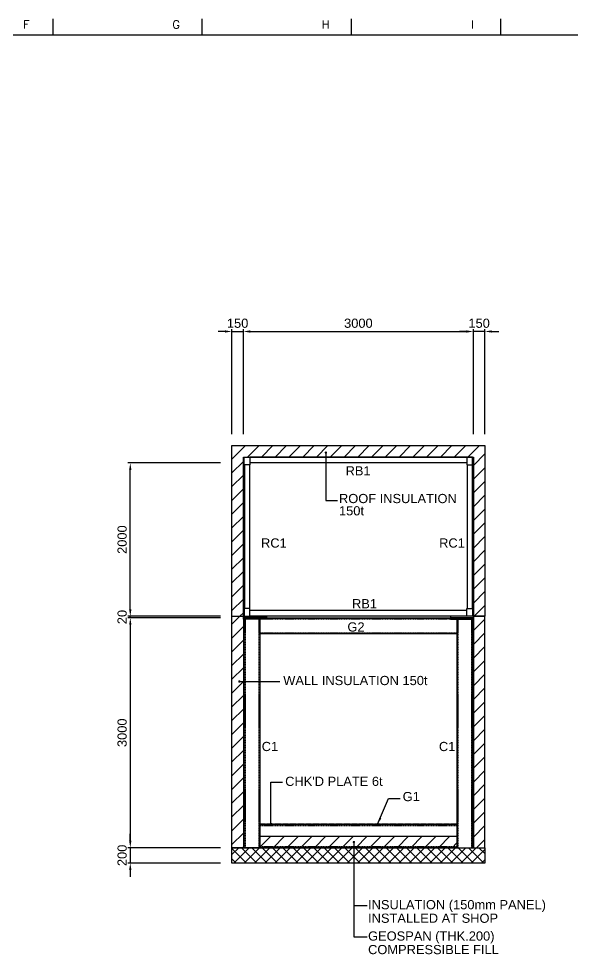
# Model space of a CAD drawing. Header units: millimetres. Extents: x 376548 to 485787, y -156716 to -17718.
# Drawn here: x 434490 to 441710, y -55468 to -43260 of the extents above; entities that cross this region are included whole.
import ezdxf
from ezdxf.enums import TextEntityAlignment as Align

# ---------------------------------------------------------------- set-up
doc = ezdxf.new("R2010")
doc.units = ezdxf.units.MM
doc.header["$LTSCALE"] = 2
doc.linetypes.add('CENTER', pattern=[2, 1.25, -0.25, 0.25, -0.25])
doc.linetypes.add('HIDDEN', pattern=[0.375, 0.25, -0.125])
doc.layers.get('Defpoints').update_dxf_attribs({"color": 250})
for name, color, linetype in [('#20_GR', 3, 'Continuous'), ('C_CEN', 1, 'CENTER'), ('C_COLUMN-01', 2, 'Continuous'), ('C_DIM', 7, 'Continuous'), ('C_GIRDER', 2, 'Continuous'), ('C_TEXT_01', 2, 'Continuous'), ('finish', 1, 'Continuous'), ('TAN-TIT', 30, 'Continuous')]:
    doc.layers.add(name, color=color, linetype=linetype)
doc.styles.add('Arial', font='arial.ttf')
doc.styles.add('COM', font='COMPLEX', dxfattribs={"height": 5})
doc.dimstyles.new('일반도면_0020', dxfattribs={"dimtxt": 80, "dimasz": 60, "dimexe": 20, "dimexo": 100, "dimgap": 30, "dimtad": 1, "dimdec": 0, "dimzin": 0, "dimdsep": 46, "dimtxsty": 'Arial', "dimcen": -100, "dimclrd": 7, "dimclre": 7, "dimclrt": 2, "dimadec": 8, "dimazin": 0, "dimtfac": 1, "dimtdec": 0, "dimtix": 1, "dimtmove": 2, "dimatfit": 3, "dimfxl": 1, "dimtolj": 1, "dimtzin": 0, "dimarcsym": 0})
doc.dimstyles.new('일반도면_0030', dxfattribs={"dimtxt": 120, "dimasz": 90, "dimexe": 30, "dimexo": 150, "dimgap": 45, "dimtad": 1, "dimdec": 0, "dimzin": 0, "dimdsep": 46, "dimtxsty": 'Arial', "dimcen": -150, "dimclrd": 7, "dimclre": 7, "dimclrt": 2, "dimadec": 8, "dimazin": 0, "dimtfac": 1, "dimtdec": 0, "dimtix": 1, "dimtmove": 2, "dimatfit": 3, "dimfxl": 1, "dimtolj": 1, "dimtzin": 0, "dimarcsym": 0})
pattern_1 = [(45, (-625.3, 5575.59), (-89.80256, 89.80256), [])]

# ---------------------------------------------------------------- blocks, each defined once
blk = doc.blocks.new('BORDER')
at = {"layer": 'TAN-TIT'}
for p, q in [((8284.8, 16468), (8284.8, 16612.2)), ((9582.7, 16468), (9582.7, 16612.2)), ((10880.6, 16468), (10880.6, 16612.2)), ((12178.4, 16468), (12178.4, 16612.2)), ((23282.3, 16468), (497.7, 16468))]:
    blk.add_line(p, q, dxfattribs=at)
at = {"layer": 'TAN-TIT', "style": 'COM'}
for s, p in [('F', (8025.3, 16525.7)), ('G', (9323.1, 16525.7)), ('H', (10621, 16525.7)), ('I', (11918.8, 16525.7))]:
    blk.add_text(s, height=72.1, dxfattribs=at).set_placement(p)
blk = doc.blocks.new('*D342')
at = {"layer": 'C_DIM', "color": 7, "lineweight": -2, "transparency": 16777216}
for p, q in [((437120, -51077), (435915, -51077)), ((435945, -51167), (435945, -53987)), ((437120, -54077), (435915, -54077))]:
    blk.add_line(p, q, dxfattribs=at)
at = {"layer": 'C_DIM', "color": 7, "transparency": 16777216}
for points in [[(435930, -51167), (435960, -51167), (435945, -51077)], [(435930, -53987), (435960, -53987), (435945, -54077)]]:
    blk.add_solid(points, dxfattribs=at)
at = {"layer": 'Defpoints', "color": 0, "transparency": 16777216}
for p in [(437270, -51077), (435945, -54077), (437270, -54077)]:
    blk.add_point(p, dxfattribs=at)
at = {"layer": 'C_DIM', "color": 2, "transparency": 16777216, "insert": (435839, -52577), "char_height": 120, "attachment_point": 5, "rotation": 90, "style": 'Arial'}
blk.add_mtext('\\A1;3000', dxfattribs=at)
blk = doc.blocks.new('*D343')
at = {"layer": 'C_DIM', "color": 7, "lineweight": -2, "transparency": 16777216}
for p, q in [((435945, -50967), (435945, -50877)), ((437120, -51057), (435915, -51057)), ((437120, -51077), (435915, -51077)), ((435945, -51077), (435945, -51057)), ((435945, -51167), (435945, -51257))]:
    blk.add_line(p, q, dxfattribs=at)
at = {"layer": 'C_DIM', "color": 7, "transparency": 16777216}
for points in [[(435930, -50967), (435960, -50967), (435945, -51057)], [(435930, -51167), (435960, -51167), (435945, -51077)]]:
    blk.add_solid(points, dxfattribs=at)
at = {"layer": 'Defpoints', "color": 0, "transparency": 16777216}
for p in [(435945, -51057), (437270, -51057), (437270, -51077)]:
    blk.add_point(p, dxfattribs=at)
at = {"layer": 'C_DIM', "color": 2, "transparency": 16777216, "insert": (435839, -51067), "char_height": 120, "attachment_point": 5, "rotation": 90, "style": 'Arial'}
blk.add_mtext('\\A1;20', dxfattribs=at)
blk = doc.blocks.new('*D193')
at = {"layer": 'C_DIM', "color": 7, "lineweight": -2, "transparency": 16777216}
for p, q in [((435945, -53987), (435945, -53897)), ((437120, -54077), (435915, -54077)), ((435945, -54077), (435945, -54277)), ((437120, -54277), (435915, -54277)), ((435945, -54367), (435945, -54457))]:
    blk.add_line(p, q, dxfattribs=at)
at = {"layer": 'C_DIM', "color": 7, "transparency": 16777216}
for points in [[(435930, -53987), (435960, -53987), (435945, -54077)], [(435930, -54367), (435960, -54367), (435945, -54277)]]:
    blk.add_solid(points, dxfattribs=at)
at = {"layer": 'Defpoints', "color": 0, "transparency": 16777216}
for p in [(437270, -54077), (435945, -54277), (437270, -54277)]:
    blk.add_point(p, dxfattribs=at)
at = {"layer": 'C_DIM', "color": 2, "transparency": 16777216, "insert": (435839, -54177), "char_height": 120, "attachment_point": 5, "rotation": 90, "style": 'Arial'}
blk.add_mtext('\\A1;200', dxfattribs=at)
blk = doc.blocks.new('*D35')
at = {"layer": 'C_DIM', "color": 7, "lineweight": -2, "transparency": 16777216}
for p, q in [((437420, -48681), (437420, -47311)), ((437510, -47341), (440330, -47341)), ((440420, -48681), (440420, -47311))]:
    blk.add_line(p, q, dxfattribs=at)
at = {"layer": 'C_DIM', "color": 7, "transparency": 16777216}
for points in [[(437510, -47326), (437510, -47356), (437420, -47341)], [(440330, -47326), (440330, -47356), (440420, -47341)]]:
    blk.add_solid(points, dxfattribs=at)
at = {"layer": 'Defpoints', "color": 0, "transparency": 16777216}
for p in [(440420, -47341), (437420, -48831), (440420, -48831)]:
    blk.add_point(p, dxfattribs=at)
at = {"layer": 'C_DIM', "color": 2, "transparency": 16777216, "insert": (438920, -47234), "char_height": 120, "attachment_point": 5, "style": 'Arial'}
blk.add_mtext('\\A1;3000', dxfattribs=at)
blk = doc.blocks.new('*D36')
at = {"layer": 'C_DIM', "color": 7, "lineweight": -2, "transparency": 16777216}
for p, q in [((437180, -47341), (437090, -47341)), ((437270, -48681), (437270, -47311)), ((437270, -47341), (437420, -47341)), ((437420, -48681), (437420, -47311)), ((437510, -47341), (437600, -47341))]:
    blk.add_line(p, q, dxfattribs=at)
at = {"layer": 'C_DIM', "color": 7, "transparency": 16777216}
for points in [[(437180, -47326), (437180, -47356), (437270, -47341)], [(437510, -47326), (437510, -47356), (437420, -47341)]]:
    blk.add_solid(points, dxfattribs=at)
at = {"layer": 'Defpoints', "color": 0, "transparency": 16777216}
for p in [(437420, -47341), (437270, -48831), (437420, -48831)]:
    blk.add_point(p, dxfattribs=at)
at = {"layer": 'C_DIM', "color": 2, "transparency": 16777216, "insert": (437345, -47234), "char_height": 120, "attachment_point": 5, "style": 'Arial'}
blk.add_mtext('\\A1;150', dxfattribs=at)
blk = doc.blocks.new('*D37')
at = {"layer": 'C_DIM', "color": 7, "lineweight": -2, "transparency": 16777216}
for p, q in [((440330, -47341), (440240, -47341)), ((440420, -48681), (440420, -47311)), ((440570, -47341), (440420, -47341)), ((440570, -48681), (440570, -47311)), ((440660, -47341), (440750, -47341))]:
    blk.add_line(p, q, dxfattribs=at)
at = {"layer": 'C_DIM', "color": 7, "transparency": 16777216}
for points in [[(440330, -47326), (440330, -47356), (440420, -47341)], [(440660, -47326), (440660, -47356), (440570, -47341)]]:
    blk.add_solid(points, dxfattribs=at)
at = {"layer": 'Defpoints', "color": 0, "transparency": 16777216}
for p in [(440420, -47341), (440420, -48831), (440570, -48831)]:
    blk.add_point(p, dxfattribs=at)
at = {"layer": 'C_DIM', "color": 2, "transparency": 16777216, "insert": (440495, -47234), "char_height": 120, "attachment_point": 5, "style": 'Arial'}
blk.add_mtext('\\A1;150', dxfattribs=at)
blk = doc.blocks.new('*D38')
at = {"layer": 'C_DIM', "color": 7, "lineweight": -2, "transparency": 16777216}
for p, q in [((437120, -49057), (435915, -49057)), ((435945, -50967), (435945, -49147)), ((437120, -51057), (435915, -51057))]:
    blk.add_line(p, q, dxfattribs=at)
at = {"layer": 'C_DIM', "color": 7, "transparency": 16777216}
for points in [[(435930, -49147), (435960, -49147), (435945, -49057)], [(435930, -50967), (435960, -50967), (435945, -51057)]]:
    blk.add_solid(points, dxfattribs=at)
at = {"layer": 'Defpoints', "color": 0, "transparency": 16777216}
for p in [(435945, -49057), (437270, -49057), (437270, -51057)]:
    blk.add_point(p, dxfattribs=at)
at = {"layer": 'C_DIM', "color": 2, "transparency": 16777216, "insert": (435839, -50057), "char_height": 120, "attachment_point": 5, "rotation": 90, "style": 'Arial'}
blk.add_mtext('\\A1;2000', dxfattribs=at)

msp = doc.modelspace()

# ---------------------------------------------------------------- hatches: boundary and pattern name
at = {"layer": 'C_GIRDER'}
h = msp.add_hatch(dxfattribs=at)
h.set_pattern_fill('ANSI37', color=1, scale=30)
h.set_pattern_definition([(45, (-98205.78, -20921.83), (-67.351921, 67.351921), []), (135, (-98205.78, -20921.83), (-67.351921, -67.351921), [])])
h.paths.add_polyline_path([(440570.2, -54276.7), (440570.2, -54076.7), (437270.2, -54076.7), (437270.2, -54276.7)])
at = {"layer": 'finish'}
h = msp.add_hatch(dxfattribs=at)
h.set_pattern_fill('ANSI31', color=256, scale=40, style=0)
h.set_pattern_definition(pattern_1)
h.paths.add_polyline_path([(437270.2, -51056.7), (437420.2, -51056.7), (437420.2, -48980.5), (440420.2, -48980.5), (440420.2, -51056.7), (440570.2, -51056.7), (440570.2, -48830.5), (437270.2, -48830.5)])
h = msp.add_hatch(dxfattribs=at)
h.set_pattern_fill('ANSI31', color=256, scale=40, style=0)
h.set_pattern_definition(pattern_1)
h.paths.add_polyline_path([(437420.2, -51056.7), (437270.2, -51056.7), (437270.2, -54076.7), (437420.2, -54076.7)])
h.paths.add_polyline_path([(440570.2, -51056.7), (440420.2, -51056.7), (440420.2, -51076.7), (440420.2, -51096.7), (440420.2, -54076.7), (440570.2, -54076.7)])
h = msp.add_hatch(dxfattribs=at)
h.set_pattern_fill('ANSI31', color=256, scale=40, style=0)
h.set_pattern_definition([(45, (-98205.78, -20921.83), (-89.80256, 89.80256), [])])
h.paths.add_polyline_path([(440206.3, -53926.7), (437633.2, -53926.7), (437633.2, -54076.7), (440206.3, -54076.7)])

# ---------------------------------------------------------------- linework, layer by layer
at = {"layer": '#20_GR', "color": 1}
for p, q in [((438495.7, -48921.4), (438495.7, -49545.4)), ((438495.7, -49545.4), (438648.1, -49545.4)), ((437372.5, -51908.1), (437895.5, -51908.1)), ((437779.6, -53754.7), (437779.6, -53222)), ((437779.6, -53222), (437932, -53222)), ((438861.1, -54002.7), (438861.1, -55240.4)), ((438861.1, -54831.4), (439033.6, -54831.4)), ((438861.1, -55240.4), (439033.6, -55240.4))]:
    msp.add_line(p, q, dxfattribs=at)
at = {"color": 4, "const_width": 15}
for points in [[(438488.2, -48921.4, -1), (438503.2, -48921.4, -1)], [(437360, -51908.1, -1), (437375, -51908.1, -1)], [(437772.1, -53765.7, 1), (437787.1, -53765.7, 1)], [(438868.6, -54002.7, 1), (438853.6, -54002.7, 1)], [(438868.6, -54185.7, 1), (438853.6, -54185.7, 1)]]:
    msp.add_lwpolyline(points, format="xyb", close=True, dxfattribs=at)
at = {"layer": 'C_CEN'}
for p, q in [((437636.2, -53764.7), (440204.2, -53764.7)), ((437636.2, -53770.7), (440204.2, -53770.7))]:
    msp.add_line(p, q, dxfattribs=at)
at = {"layer": 'C_COLUMN-01'}
for points in [[(437636.2, -51096.7), (437636.2, -54076.7), (437430.2, -54076.7), (437430.2, -51096.7)], [(440204.2, -51096.7), (440204.2, -54076.7), (440410.2, -54076.7), (440410.2, -51096.7)]]:
    msp.add_lwpolyline(points, dxfattribs=at)
at = {"layer": 'C_GIRDER'}
for p, q in [((440334, -48980.5), (437506.4, -48980.5)), ((440334, -49056.7), (437506.4, -49056.7)), ((437436.6, -49082.1), (437436.6, -50955.1)), ((437500.1, -49082.1), (437500.1, -50955.1)), ((440340.4, -49082.1), (440340.4, -50955.1)), ((440403.9, -49082.1), (440403.9, -50955.1)), ((440334, -50980.5), (437506.4, -50980.5)), ((440334, -51056.7), (437506.4, -51056.7))]:
    msp.add_line(p, q, dxfattribs=at)
at = {"layer": 'C_GIRDER', "linetype": 'HIDDEN'}
for p, q in [((437442.8, -51096.7), (437442.8, -54076.7)), ((437623.6, -51096.7), (437623.6, -54076.7)), ((437720.2, -51090.2), (440120.2, -51090.2)), ((440216.8, -51096.7), (440216.8, -54076.7)), ((440397.6, -51096.7), (440397.6, -54076.7)), ((437636.2, -51273.2), (440204.2, -51273.2)), ((437636.2, -53787), (440204.2, -53787)), ((437636.2, -54060.4), (440204.2, -54060.4))]:
    msp.add_line(p, q, dxfattribs=at)
at = {"layer": 'C_GIRDER'}
for points in [[(437430.2, -48980.5), (437506.4, -48980.5), (437506.4, -49082.1), (437430.2, -49082.1)], [(440410.2, -48980.5), (440334, -48980.5), (440334, -49082.1), (440410.2, -49082.1)], [(437430.2, -51056.7), (437506.4, -51056.7), (437506.4, -50955.1), (437430.2, -50955.1)], [(440410.2, -51056.7), (440334, -51056.7), (440334, -50955.1), (440410.2, -50955.1)], [(437420.2, -51056.7), (437720.2, -51056.7), (437720.2, -51076.7), (437420.2, -51076.7)], [(437420.2, -51076.7), (437720.2, -51076.7), (437720.2, -51096.7), (437420.2, -51096.7)], [(440420.2, -51056.7), (440120.2, -51056.7), (440120.2, -51076.7), (440420.2, -51076.7)], [(440420.2, -51076.7), (440120.2, -51076.7), (440120.2, -51096.7), (440420.2, -51096.7)], [(437636.2, -53770.7), (440204.2, -53770.7), (440204.2, -54076.7), (437636.2, -54076.7)]]:
    msp.add_lwpolyline(points, close=True, dxfattribs=at)
for points in [[(437636.2, -51076.7), (440204.2, -51076.7)], [(440204.2, -51096.7), (440204.2, -51286.7), (437636.2, -51286.7), (437636.2, -51096.7)]]:
    msp.add_lwpolyline(points, dxfattribs=at)
at = {"layer": 'finish'}
for p, q in [((437270.2, -51056.7), (437270.2, -48830.5)), ((437270.2, -48830.5), (440570.2, -48830.5)), ((440570.2, -48830.5), (440570.2, -51056.7)), ((437420.2, -51056.7), (437420.2, -48980.5)), ((437420.2, -48980.5), (440420.2, -48980.5)), ((440420.2, -48980.5), (440420.2, -51056.7)), ((437270.2, -51056.7), (437420.2, -51056.7)), ((440420.2, -51056.7), (440570.2, -51056.7)), ((437633.2, -53926.7), (440206.3, -53926.7)), ((437633.2, -53926.7), (437633.2, -54076.7)), ((440206.3, -53926.7), (440206.3, -54076.7)), ((437633.2, -54076.7), (440206.3, -54076.7))]:
    msp.add_line(p, q, dxfattribs=at)
for points in [[(437270.2, -51056.7), (437420.2, -51056.7), (437420.2, -54076.7), (437270.2, -54076.7)], [(440570.2, -51056.7), (440420.2, -51056.7), (440420.2, -54076.7), (440570.2, -54076.7)], [(437270.2, -54076.7), (440570.2, -54076.7), (440570.2, -54276.7), (437270.2, -54276.7)]]:
    msp.add_lwpolyline(points, close=True, dxfattribs=at)

# ---------------------------------------------------------------- block references
at = {"xscale": 1.5, "yscale": 1.5, "zscale": 1.5}
msp.add_blockref('BORDER', (422510, -68178.2), dxfattribs=at)

# ---------------------------------------------------------------- texts
at = {"layer": 'C_TEXT_01', "style": 'Arial'}
for s, p in [('RB1', (438753.4, -49219.4)), ('ROOF INSULATION', (438667, -49580.6)), ('150t', (438667, -49740.6)), ('RC1', (437650.2, -50160.9)), ('RC1', (439973.2, -50160.9)), ('RB1', (438836.8, -50953)), ('WALL INSULATION 150t', (437940, -51955.2)), ("CHK'D PLATE 6t", (437965.2, -53270.7)), ('INSULATION (150mm PANEL)', (439046.7, -54880.1)), ('INSTALLED AT SHOP', (439046.7, -55057)), ('GEOSPAN (THK.200)', (439046.7, -55289.1)), ('COMPRESSIBLE FILL', (439046.7, -55466))]:
    msp.add_text(s, height=120, dxfattribs=at).set_placement(p)
for s, p in [('G2', (438777.4, -51256.3)), ('G1', (439497.6, -53469.5))]:
    msp.add_text(s, height=120, rotation=360, dxfattribs=at).set_placement(p)
for p in [(437766.5, -52756.3), (440077.7, -52756.3)]:
    msp.add_text('C1', height=120, dxfattribs=at).set_placement(p, align=Align.MIDDLE_CENTER)

# ---------------------------------------------------------------- dimensions: what is measured, and where the dimension line sits
at = {"layer": 'C_DIM'}
for base, p1, p2, picture, middle in [((437420.2, -47340.7), (437270.2, -48830.5), (437420.2, -48830.5), '*D36', (437345.2, -47234.5)), ((440420.2, -47340.7), (437420.2, -48830.5), (440420.2, -48830.5), '*D35', (438920.2, -47234.4))]:
    dim = msp.add_linear_dim(base=base, p1=p1, p2=p2, dimstyle='일반도면_0030', dxfattribs=at)
    dim.commit()
    dim.dimension.update_dxf_attribs({"geometry": picture, "text_midpoint": middle})
for base, p1, p2, angle, picture, middle in [((440420.2, -47340.7), (440570.2, -48830.5), (440420.2, -48830.5), 180, '*D37', (440495.2, -47234.5)), ((435945.4, -49056.7), (437270.2, -51056.7), (437270.2, -49056.7), 90, '*D38', (435839.1, -50056.7)), ((435945.4, -54276.7), (437270.2, -54076.7), (437270.2, -54276.7), 90, '*D193', (435839.1, -54176.7))]:
    dim = msp.add_linear_dim(base=base, p1=p1, p2=p2, angle=angle, dimstyle='일반도면_0030', dxfattribs=at)
    dim.commit()
    dim.dimension.update_dxf_attribs({"geometry": picture, "text_midpoint": middle})
for p2, distance, picture, middle in [((437270.2, -51056.7), 1324.9, '*D343', (435839.1, -51066.7)), ((437270.2, -54076.7), -1324.9, '*D342', (435839.1, -52576.7))]:
    dim = msp.add_aligned_dim(p1=(437270.2, -51076.7), p2=p2, distance=distance, dimstyle='일반도면_0030', dxfattribs=at)
    dim.commit()
    dim.dimension.update_dxf_attribs({"geometry": picture, "text_midpoint": middle})

# ---------------------------------------------------------------- leaders
msp.add_leader([(439170.7, -53770.7), (439314.4, -53435.6), (439466.8, -53435.6)], dimstyle='일반도면_0020', override={"dimasz": 90}, dxfattribs=at)

doc.saveas('drawing.dxf')
